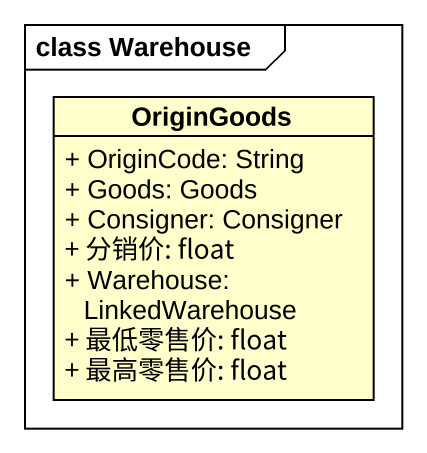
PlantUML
@startuml
mainframe class Warehouse
hide circle
hide empty members
skinparam classAttributeIconSize 0
class OriginGoods {
  + OriginCode: String
  + Goods: Goods
  + Consigner: Consigner
  + 分销价: float
  + Warehouse: LinkedWarehouse
  + 最低零售价: float
  + 最高零售价: float
}
@enduml
